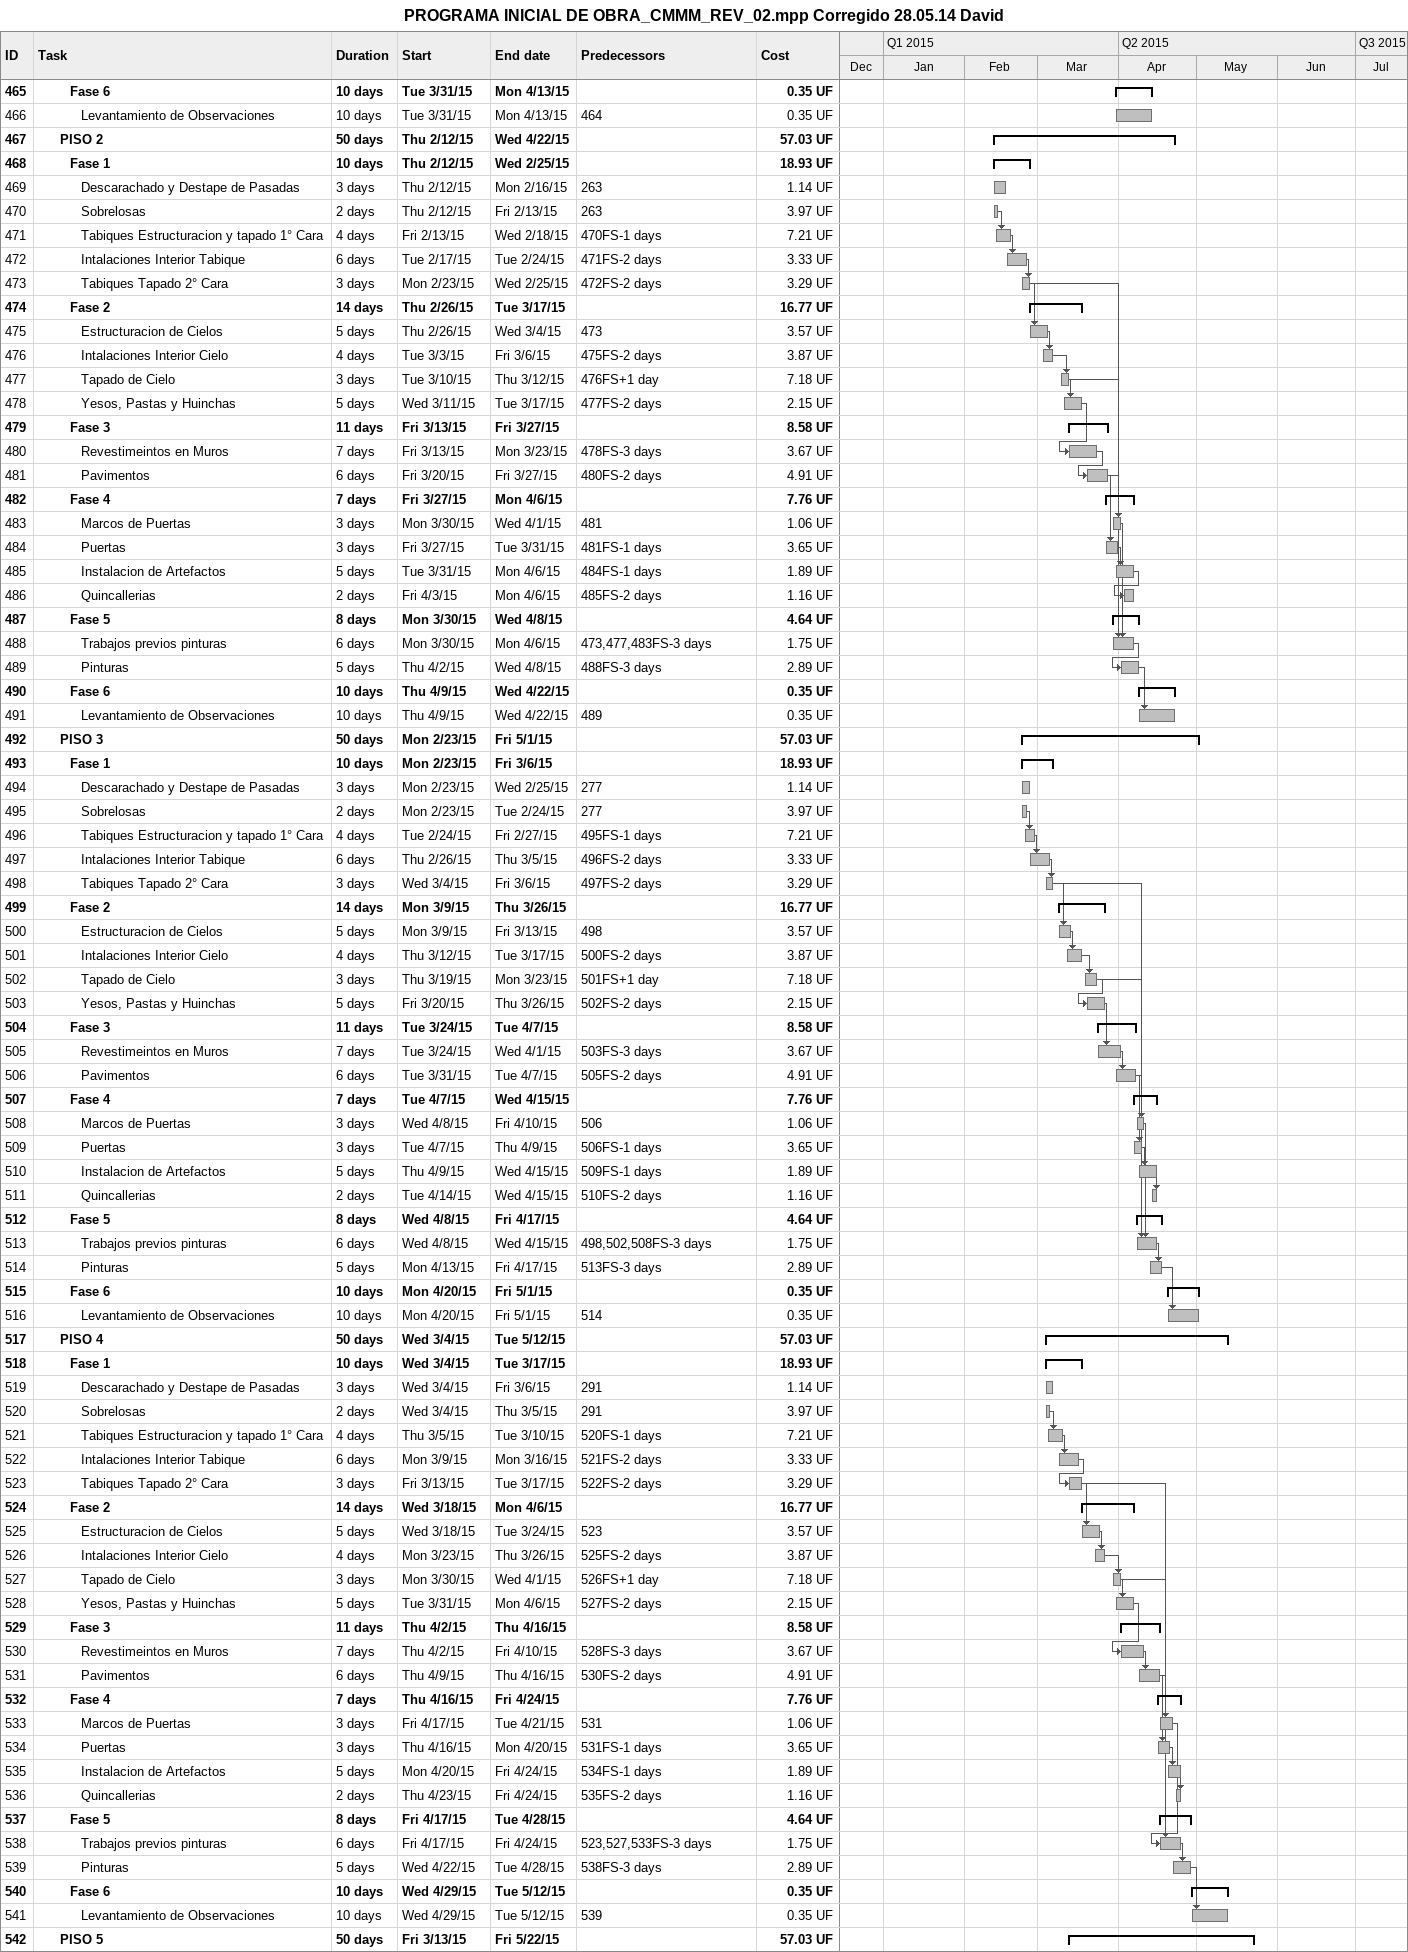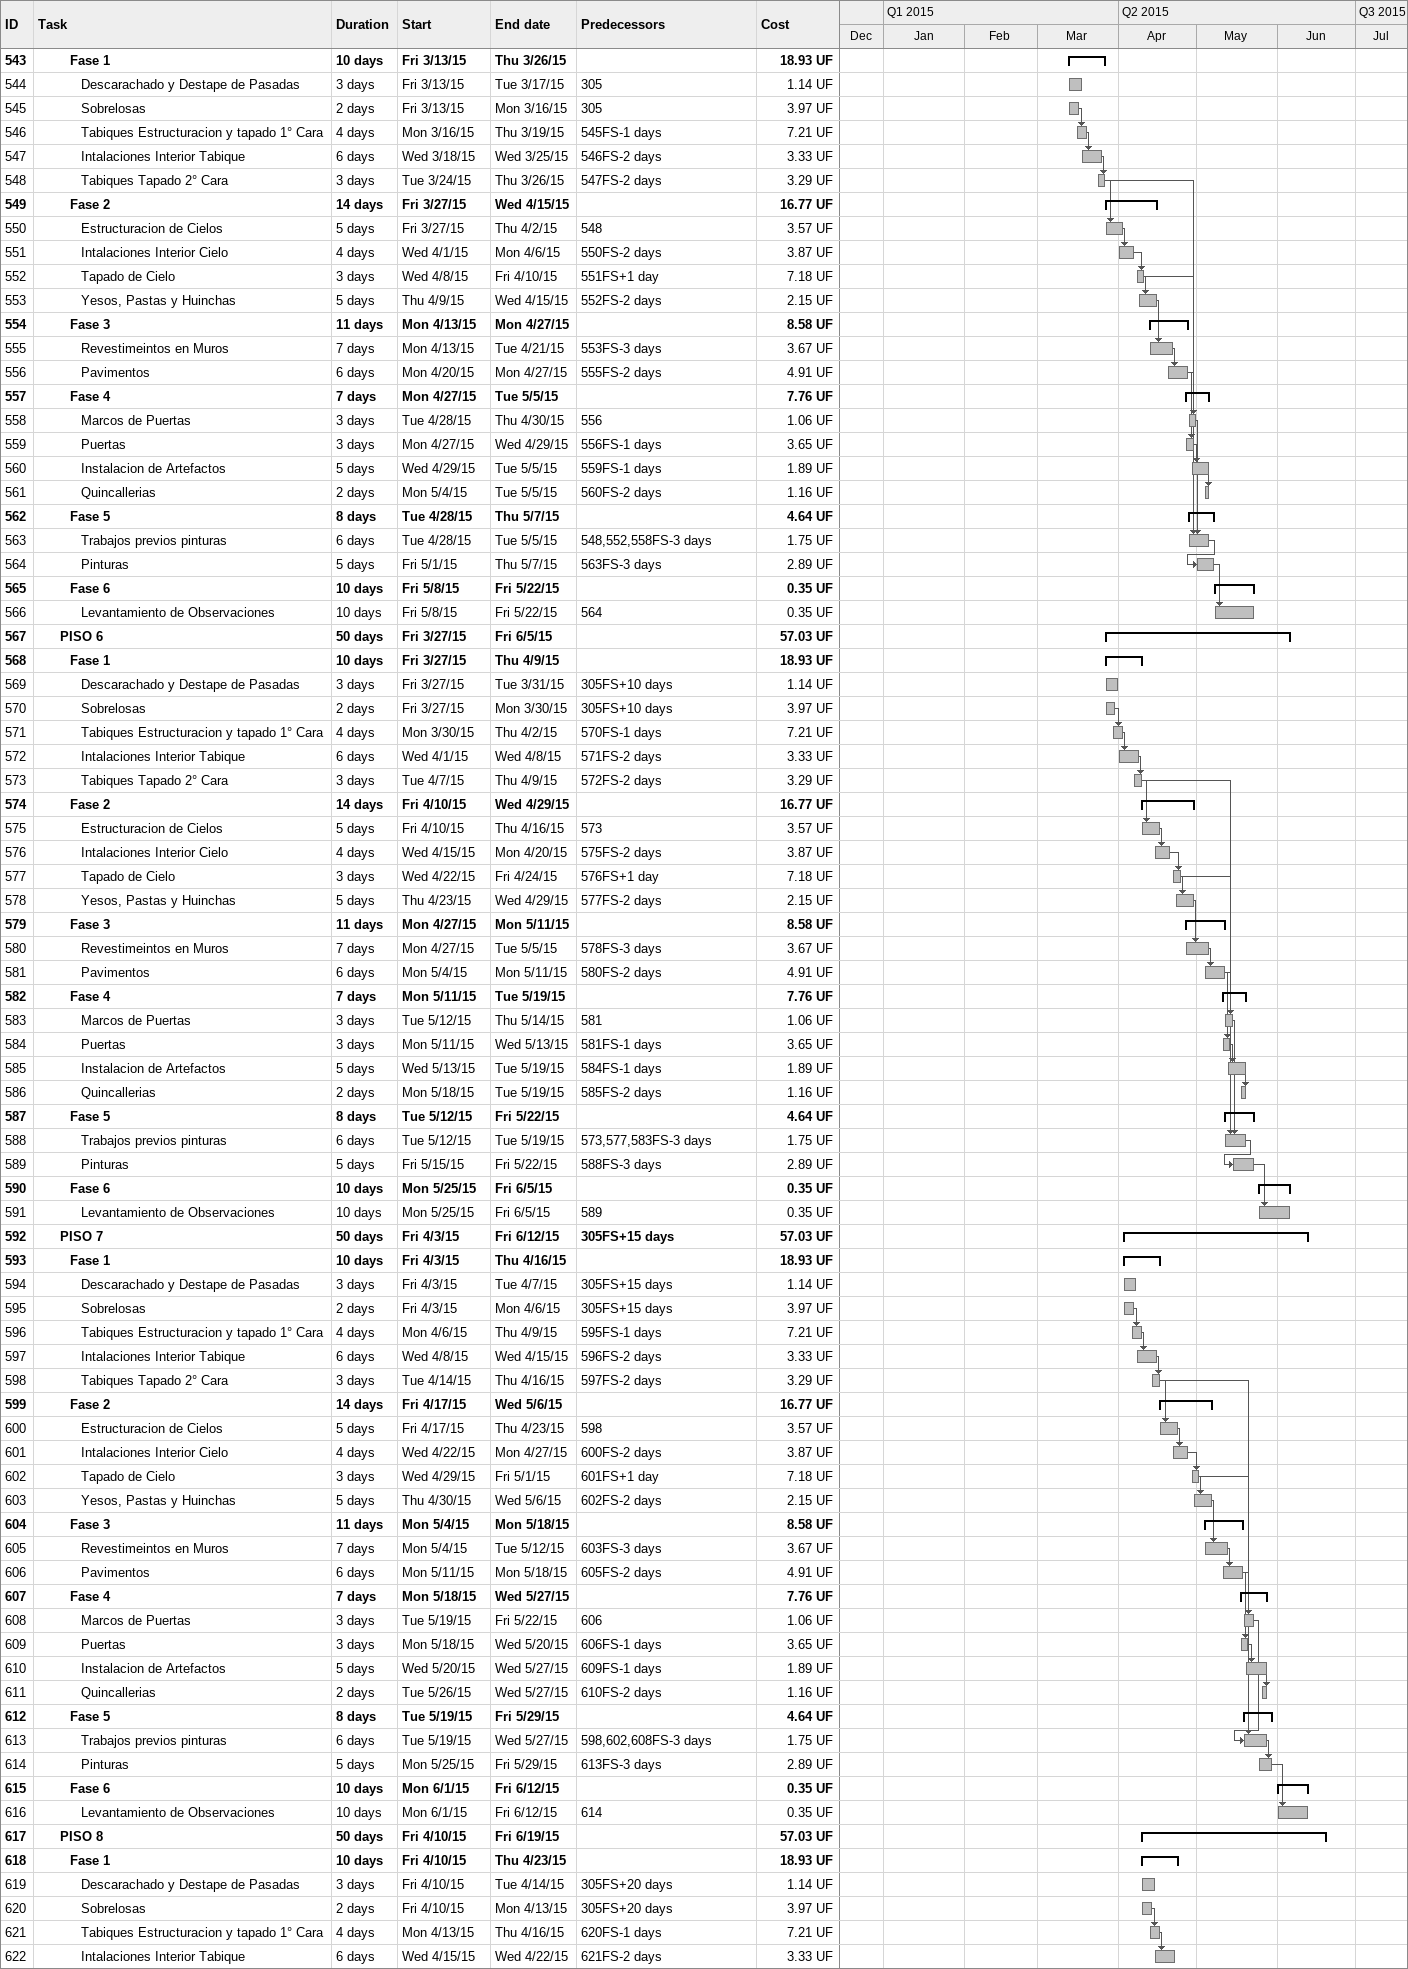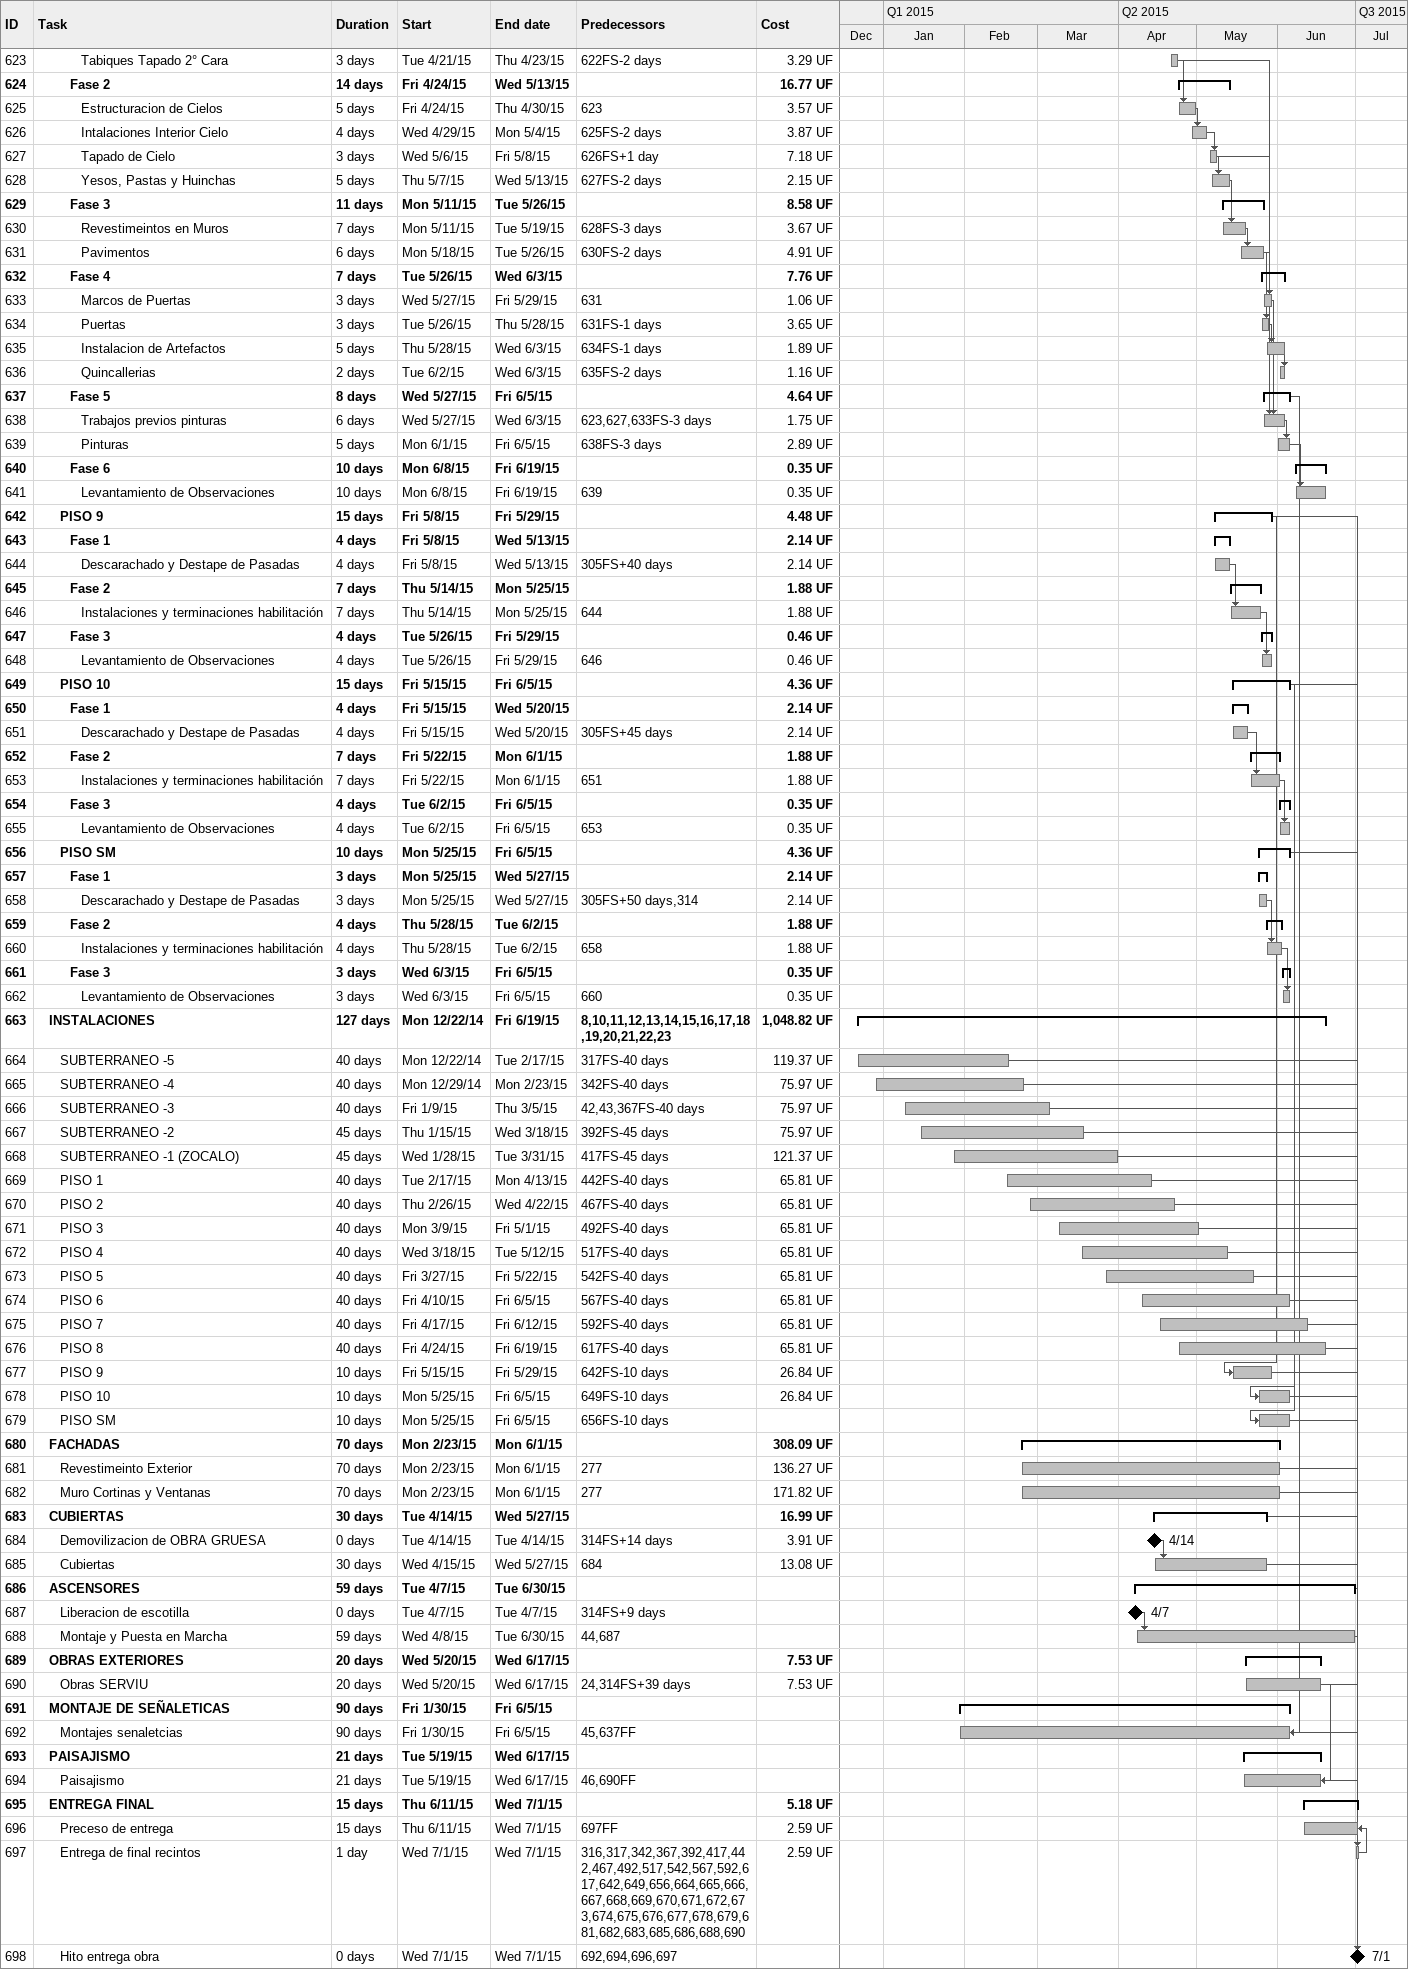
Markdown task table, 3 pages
PROGRAMA INICIAL DE OBRA_CMMM_REV_02.mpp Corregido 28.05.14 David

| ID | Level | Task | Duration | Start | Finish | Predecessors | Cost (UF) |
|---|---|---|---|---|---|---|---|
| 465 | 4 | **Fase 6** | 10d | 2015-03-31 | 2015-04-13 |  | 0.35 |
| 466 | 5 | Levantamiento de Observaciones | 10d | 2015-03-31 | 2015-04-13 | 464 | 0.35 |
| 467 | 3 | **PISO 2** | 50d | 2015-02-12 | 2015-04-22 |  | 57.03 |
| 468 | 4 | **Fase 1** | 10d | 2015-02-12 | 2015-02-25 |  | 18.93 |
| 469 | 5 | Descarachado y Destape de Pasadas | 3d | 2015-02-12 | 2015-02-16 | 263 | 1.14 |
| 470 | 5 | Sobrelosas | 2d | 2015-02-12 | 2015-02-13 | 263 | 3.97 |
| 471 | 5 | Tabiques Estructuracion y tapado 1° Cara | 4d | 2015-02-13 | 2015-02-18 | 470FS-1d | 7.21 |
| 472 | 5 | Intalaciones Interior Tabique | 6d | 2015-02-17 | 2015-02-24 | 471FS-2d | 3.33 |
| 473 | 5 | Tabiques Tapado 2° Cara | 3d | 2015-02-23 | 2015-02-25 | 472FS-2d | 3.29 |
| 474 | 4 | **Fase 2** | 14d | 2015-02-26 | 2015-03-17 |  | 16.77 |
| 475 | 5 | Estructuracion de Cielos | 5d | 2015-02-26 | 2015-03-04 | 473 | 3.57 |
| 476 | 5 | Intalaciones Interior Cielo | 4d | 2015-03-03 | 2015-03-06 | 475FS-2d | 3.87 |
| 477 | 5 | Tapado de Cielo | 3d | 2015-03-10 | 2015-03-12 | 476FS+1d | 7.18 |
| 478 | 5 | Yesos, Pastas y Huinchas | 5d | 2015-03-11 | 2015-03-17 | 477FS-2d | 2.15 |
| 479 | 4 | **Fase 3** | 11d | 2015-03-13 | 2015-03-27 |  | 8.58 |
| 480 | 5 | Revestimeintos en Muros | 7d | 2015-03-13 | 2015-03-23 | 478FS-3d | 3.67 |
| 481 | 5 | Pavimentos | 6d | 2015-03-20 | 2015-03-27 | 480FS-2d | 4.91 |
| 482 | 4 | **Fase 4** | 7d | 2015-03-27 | 2015-04-06 |  | 7.76 |
| 483 | 5 | Marcos de Puertas | 3d | 2015-03-30 | 2015-04-01 | 481 | 1.06 |
| 484 | 5 | Puertas | 3d | 2015-03-27 | 2015-03-31 | 481FS-1d | 3.65 |
| 485 | 5 | Instalacion de Artefactos | 5d | 2015-03-31 | 2015-04-06 | 484FS-1d | 1.89 |
| 486 | 5 | Quincallerias | 2d | 2015-04-03 | 2015-04-06 | 485FS-2d | 1.16 |
| 487 | 4 | **Fase 5** | 8d | 2015-03-30 | 2015-04-08 |  | 4.64 |
| 488 | 5 | Trabajos previos pinturas | 6d | 2015-03-30 | 2015-04-06 | 473, 477, 483FS-3d | 1.75 |
| 489 | 5 | Pinturas | 5d | 2015-04-02 | 2015-04-08 | 488FS-3d | 2.89 |
| 490 | 4 | **Fase 6** | 10d | 2015-04-09 | 2015-04-22 |  | 0.35 |
| 491 | 5 | Levantamiento de Observaciones | 10d | 2015-04-09 | 2015-04-22 | 489 | 0.35 |
| 492 | 3 | **PISO 3** | 50d | 2015-02-23 | 2015-05-01 |  | 57.03 |
| 493 | 4 | **Fase 1** | 10d | 2015-02-23 | 2015-03-06 |  | 18.93 |
| 494 | 5 | Descarachado y Destape de Pasadas | 3d | 2015-02-23 | 2015-02-25 | 277 | 1.14 |
| 495 | 5 | Sobrelosas | 2d | 2015-02-23 | 2015-02-24 | 277 | 3.97 |
| 496 | 5 | Tabiques Estructuracion y tapado 1° Cara | 4d | 2015-02-24 | 2015-02-27 | 495FS-1d | 7.21 |
| 497 | 5 | Intalaciones Interior Tabique | 6d | 2015-02-26 | 2015-03-05 | 496FS-2d | 3.33 |
| 498 | 5 | Tabiques Tapado 2° Cara | 3d | 2015-03-04 | 2015-03-06 | 497FS-2d | 3.29 |
| 499 | 4 | **Fase 2** | 14d | 2015-03-09 | 2015-03-26 |  | 16.77 |
| 500 | 5 | Estructuracion de Cielos | 5d | 2015-03-09 | 2015-03-13 | 498 | 3.57 |
| 501 | 5 | Intalaciones Interior Cielo | 4d | 2015-03-12 | 2015-03-17 | 500FS-2d | 3.87 |
| 502 | 5 | Tapado de Cielo | 3d | 2015-03-19 | 2015-03-23 | 501FS+1d | 7.18 |
| 503 | 5 | Yesos, Pastas y Huinchas | 5d | 2015-03-20 | 2015-03-26 | 502FS-2d | 2.15 |
| 504 | 4 | **Fase 3** | 11d | 2015-03-24 | 2015-04-07 |  | 8.58 |
| 505 | 5 | Revestimeintos en Muros | 7d | 2015-03-24 | 2015-04-01 | 503FS-3d | 3.67 |
| 506 | 5 | Pavimentos | 6d | 2015-03-31 | 2015-04-07 | 505FS-2d | 4.91 |
| 507 | 4 | **Fase 4** | 7d | 2015-04-07 | 2015-04-15 |  | 7.76 |
| 508 | 5 | Marcos de Puertas | 3d | 2015-04-08 | 2015-04-10 | 506 | 1.06 |
| 509 | 5 | Puertas | 3d | 2015-04-07 | 2015-04-09 | 506FS-1d | 3.65 |
| 510 | 5 | Instalacion de Artefactos | 5d | 2015-04-09 | 2015-04-15 | 509FS-1d | 1.89 |
| 511 | 5 | Quincallerias | 2d | 2015-04-14 | 2015-04-15 | 510FS-2d | 1.16 |
| 512 | 4 | **Fase 5** | 8d | 2015-04-08 | 2015-04-17 |  | 4.64 |
| 513 | 5 | Trabajos previos pinturas | 6d | 2015-04-08 | 2015-04-15 | 498, 502, 508FS-3d | 1.75 |
| 514 | 5 | Pinturas | 5d | 2015-04-13 | 2015-04-17 | 513FS-3d | 2.89 |
| 515 | 4 | **Fase 6** | 10d | 2015-04-20 | 2015-05-01 |  | 0.35 |
| 516 | 5 | Levantamiento de Observaciones | 10d | 2015-04-20 | 2015-05-01 | 514 | 0.35 |
| 517 | 3 | **PISO 4** | 50d | 2015-03-04 | 2015-05-12 |  | 57.03 |
| 518 | 4 | **Fase 1** | 10d | 2015-03-04 | 2015-03-17 |  | 18.93 |
| 519 | 5 | Descarachado y Destape de Pasadas | 3d | 2015-03-04 | 2015-03-06 | 291 | 1.14 |
| 520 | 5 | Sobrelosas | 2d | 2015-03-04 | 2015-03-05 | 291 | 3.97 |
| 521 | 5 | Tabiques Estructuracion y tapado 1° Cara | 4d | 2015-03-05 | 2015-03-10 | 520FS-1d | 7.21 |
| 522 | 5 | Intalaciones Interior Tabique | 6d | 2015-03-09 | 2015-03-16 | 521FS-2d | 3.33 |
| 523 | 5 | Tabiques Tapado 2° Cara | 3d | 2015-03-13 | 2015-03-17 | 522FS-2d | 3.29 |
| 524 | 4 | **Fase 2** | 14d | 2015-03-18 | 2015-04-06 |  | 16.77 |
| 525 | 5 | Estructuracion de Cielos | 5d | 2015-03-18 | 2015-03-24 | 523 | 3.57 |
| 526 | 5 | Intalaciones Interior Cielo | 4d | 2015-03-23 | 2015-03-26 | 525FS-2d | 3.87 |
| 527 | 5 | Tapado de Cielo | 3d | 2015-03-30 | 2015-04-01 | 526FS+1d | 7.18 |
| 528 | 5 | Yesos, Pastas y Huinchas | 5d | 2015-03-31 | 2015-04-06 | 527FS-2d | 2.15 |
| 529 | 4 | **Fase 3** | 11d | 2015-04-02 | 2015-04-16 |  | 8.58 |
| 530 | 5 | Revestimeintos en Muros | 7d | 2015-04-02 | 2015-04-10 | 528FS-3d | 3.67 |
| 531 | 5 | Pavimentos | 6d | 2015-04-09 | 2015-04-16 | 530FS-2d | 4.91 |
| 532 | 4 | **Fase 4** | 7d | 2015-04-16 | 2015-04-24 |  | 7.76 |
| 533 | 5 | Marcos de Puertas | 3d | 2015-04-17 | 2015-04-21 | 531 | 1.06 |
| 534 | 5 | Puertas | 3d | 2015-04-16 | 2015-04-20 | 531FS-1d | 3.65 |
| 535 | 5 | Instalacion de Artefactos | 5d | 2015-04-20 | 2015-04-24 | 534FS-1d | 1.89 |
| 536 | 5 | Quincallerias | 2d | 2015-04-23 | 2015-04-24 | 535FS-2d | 1.16 |
| 537 | 4 | **Fase 5** | 8d | 2015-04-17 | 2015-04-28 |  | 4.64 |
| 538 | 5 | Trabajos previos pinturas | 6d | 2015-04-17 | 2015-04-24 | 523, 527, 533FS-3d | 1.75 |
| 539 | 5 | Pinturas | 5d | 2015-04-22 | 2015-04-28 | 538FS-3d | 2.89 |
| 540 | 4 | **Fase 6** | 10d | 2015-04-29 | 2015-05-12 |  | 0.35 |
| 541 | 5 | Levantamiento de Observaciones | 10d | 2015-04-29 | 2015-05-12 | 539 | 0.35 |
| 542 | 3 | **PISO 5** | 50d | 2015-03-13 | 2015-05-22 |  | 57.03 |
| 543 | 4 | **Fase 1** | 10d | 2015-03-13 | 2015-03-26 |  | 18.93 |
| 544 | 5 | Descarachado y Destape de Pasadas | 3d | 2015-03-13 | 2015-03-17 | 305 | 1.14 |
| 545 | 5 | Sobrelosas | 2d | 2015-03-13 | 2015-03-16 | 305 | 3.97 |
| 546 | 5 | Tabiques Estructuracion y tapado 1° Cara | 4d | 2015-03-16 | 2015-03-19 | 545FS-1d | 7.21 |
| 547 | 5 | Intalaciones Interior Tabique | 6d | 2015-03-18 | 2015-03-25 | 546FS-2d | 3.33 |
| 548 | 5 | Tabiques Tapado 2° Cara | 3d | 2015-03-24 | 2015-03-26 | 547FS-2d | 3.29 |
| 549 | 4 | **Fase 2** | 14d | 2015-03-27 | 2015-04-15 |  | 16.77 |
| 550 | 5 | Estructuracion de Cielos | 5d | 2015-03-27 | 2015-04-02 | 548 | 3.57 |
| 551 | 5 | Intalaciones Interior Cielo | 4d | 2015-04-01 | 2015-04-06 | 550FS-2d | 3.87 |
| 552 | 5 | Tapado de Cielo | 3d | 2015-04-08 | 2015-04-10 | 551FS+1d | 7.18 |
| 553 | 5 | Yesos, Pastas y Huinchas | 5d | 2015-04-09 | 2015-04-15 | 552FS-2d | 2.15 |
| 554 | 4 | **Fase 3** | 11d | 2015-04-13 | 2015-04-27 |  | 8.58 |
| 555 | 5 | Revestimeintos en Muros | 7d | 2015-04-13 | 2015-04-21 | 553FS-3d | 3.67 |
| 556 | 5 | Pavimentos | 6d | 2015-04-20 | 2015-04-27 | 555FS-2d | 4.91 |
| 557 | 4 | **Fase 4** | 7d | 2015-04-27 | 2015-05-05 |  | 7.76 |
| 558 | 5 | Marcos de Puertas | 3d | 2015-04-28 | 2015-04-30 | 556 | 1.06 |
| 559 | 5 | Puertas | 3d | 2015-04-27 | 2015-04-29 | 556FS-1d | 3.65 |
| 560 | 5 | Instalacion de Artefactos | 5d | 2015-04-29 | 2015-05-05 | 559FS-1d | 1.89 |
| 561 | 5 | Quincallerias | 2d | 2015-05-04 | 2015-05-05 | 560FS-2d | 1.16 |
| 562 | 4 | **Fase 5** | 8d | 2015-04-28 | 2015-05-07 |  | 4.64 |
| 563 | 5 | Trabajos previos pinturas | 6d | 2015-04-28 | 2015-05-05 | 548, 552, 558FS-3d | 1.75 |
| 564 | 5 | Pinturas | 5d | 2015-05-01 | 2015-05-07 | 563FS-3d | 2.89 |
| 565 | 4 | **Fase 6** | 10d | 2015-05-08 | 2015-05-22 |  | 0.35 |
| 566 | 5 | Levantamiento de Observaciones | 10d | 2015-05-08 | 2015-05-22 | 564 | 0.35 |
| 567 | 3 | **PISO 6** | 50d | 2015-03-27 | 2015-06-05 |  | 57.03 |
| 568 | 4 | **Fase 1** | 10d | 2015-03-27 | 2015-04-09 |  | 18.93 |
| 569 | 5 | Descarachado y Destape de Pasadas | 3d | 2015-03-27 | 2015-03-31 | 305FS+10d | 1.14 |
| 570 | 5 | Sobrelosas | 2d | 2015-03-27 | 2015-03-30 | 305FS+10d | 3.97 |
| 571 | 5 | Tabiques Estructuracion y tapado 1° Cara | 4d | 2015-03-30 | 2015-04-02 | 570FS-1d | 7.21 |
| 572 | 5 | Intalaciones Interior Tabique | 6d | 2015-04-01 | 2015-04-08 | 571FS-2d | 3.33 |
| 573 | 5 | Tabiques Tapado 2° Cara | 3d | 2015-04-07 | 2015-04-09 | 572FS-2d | 3.29 |
| 574 | 4 | **Fase 2** | 14d | 2015-04-10 | 2015-04-29 |  | 16.77 |
| 575 | 5 | Estructuracion de Cielos | 5d | 2015-04-10 | 2015-04-16 | 573 | 3.57 |
| 576 | 5 | Intalaciones Interior Cielo | 4d | 2015-04-15 | 2015-04-20 | 575FS-2d | 3.87 |
| 577 | 5 | Tapado de Cielo | 3d | 2015-04-22 | 2015-04-24 | 576FS+1d | 7.18 |
| 578 | 5 | Yesos, Pastas y Huinchas | 5d | 2015-04-23 | 2015-04-29 | 577FS-2d | 2.15 |
| 579 | 4 | **Fase 3** | 11d | 2015-04-27 | 2015-05-11 |  | 8.58 |
| 580 | 5 | Revestimeintos en Muros | 7d | 2015-04-27 | 2015-05-05 | 578FS-3d | 3.67 |
| 581 | 5 | Pavimentos | 6d | 2015-05-04 | 2015-05-11 | 580FS-2d | 4.91 |
| 582 | 4 | **Fase 4** | 7d | 2015-05-11 | 2015-05-19 |  | 7.76 |
| 583 | 5 | Marcos de Puertas | 3d | 2015-05-12 | 2015-05-14 | 581 | 1.06 |
| 584 | 5 | Puertas | 3d | 2015-05-11 | 2015-05-13 | 581FS-1d | 3.65 |
| 585 | 5 | Instalacion de Artefactos | 5d | 2015-05-13 | 2015-05-19 | 584FS-1d | 1.89 |
| 586 | 5 | Quincallerias | 2d | 2015-05-18 | 2015-05-19 | 585FS-2d | 1.16 |
| 587 | 4 | **Fase 5** | 8d | 2015-05-12 | 2015-05-22 |  | 4.64 |
| 588 | 5 | Trabajos previos pinturas | 6d | 2015-05-12 | 2015-05-19 | 573, 577, 583FS-3d | 1.75 |
| 589 | 5 | Pinturas | 5d | 2015-05-15 | 2015-05-22 | 588FS-3d | 2.89 |
| 590 | 4 | **Fase 6** | 10d | 2015-05-25 | 2015-06-05 |  | 0.35 |
| 591 | 5 | Levantamiento de Observaciones | 10d | 2015-05-25 | 2015-06-05 | 589 | 0.35 |
| 592 | 3 | **PISO 7** | 50d | 2015-04-03 | 2015-06-12 | 305FS+15d | 57.03 |
| 593 | 4 | **Fase 1** | 10d | 2015-04-03 | 2015-04-16 |  | 18.93 |
| 594 | 5 | Descarachado y Destape de Pasadas | 3d | 2015-04-03 | 2015-04-07 | 305FS+15d | 1.14 |
| 595 | 5 | Sobrelosas | 2d | 2015-04-03 | 2015-04-06 | 305FS+15d | 3.97 |
| 596 | 5 | Tabiques Estructuracion y tapado 1° Cara | 4d | 2015-04-06 | 2015-04-09 | 595FS-1d | 7.21 |
| 597 | 5 | Intalaciones Interior Tabique | 6d | 2015-04-08 | 2015-04-15 | 596FS-2d | 3.33 |
| 598 | 5 | Tabiques Tapado 2° Cara | 3d | 2015-04-14 | 2015-04-16 | 597FS-2d | 3.29 |
| 599 | 4 | **Fase 2** | 14d | 2015-04-17 | 2015-05-06 |  | 16.77 |
| 600 | 5 | Estructuracion de Cielos | 5d | 2015-04-17 | 2015-04-23 | 598 | 3.57 |
| 601 | 5 | Intalaciones Interior Cielo | 4d | 2015-04-22 | 2015-04-27 | 600FS-2d | 3.87 |
| 602 | 5 | Tapado de Cielo | 3d | 2015-04-29 | 2015-05-01 | 601FS+1d | 7.18 |
| 603 | 5 | Yesos, Pastas y Huinchas | 5d | 2015-04-30 | 2015-05-06 | 602FS-2d | 2.15 |
| 604 | 4 | **Fase 3** | 11d | 2015-05-04 | 2015-05-18 |  | 8.58 |
| 605 | 5 | Revestimeintos en Muros | 7d | 2015-05-04 | 2015-05-12 | 603FS-3d | 3.67 |
| 606 | 5 | Pavimentos | 6d | 2015-05-11 | 2015-05-18 | 605FS-2d | 4.91 |
| 607 | 4 | **Fase 4** | 7d | 2015-05-18 | 2015-05-27 |  | 7.76 |
| 608 | 5 | Marcos de Puertas | 3d | 2015-05-19 | 2015-05-22 | 606 | 1.06 |
| 609 | 5 | Puertas | 3d | 2015-05-18 | 2015-05-20 | 606FS-1d | 3.65 |
| 610 | 5 | Instalacion de Artefactos | 5d | 2015-05-20 | 2015-05-27 | 609FS-1d | 1.89 |
| 611 | 5 | Quincallerias | 2d | 2015-05-26 | 2015-05-27 | 610FS-2d | 1.16 |
| 612 | 4 | **Fase 5** | 8d | 2015-05-19 | 2015-05-29 |  | 4.64 |
| 613 | 5 | Trabajos previos pinturas | 6d | 2015-05-19 | 2015-05-27 | 598, 602, 608FS-3d | 1.75 |
| 614 | 5 | Pinturas | 5d | 2015-05-25 | 2015-05-29 | 613FS-3d | 2.89 |
| 615 | 4 | **Fase 6** | 10d | 2015-06-01 | 2015-06-12 |  | 0.35 |
| 616 | 5 | Levantamiento de Observaciones | 10d | 2015-06-01 | 2015-06-12 | 614 | 0.35 |
| 617 | 3 | **PISO 8** | 50d | 2015-04-10 | 2015-06-19 |  | 57.03 |
| 618 | 4 | **Fase 1** | 10d | 2015-04-10 | 2015-04-23 |  | 18.93 |
| 619 | 5 | Descarachado y Destape de Pasadas | 3d | 2015-04-10 | 2015-04-14 | 305FS+20d | 1.14 |
| 620 | 5 | Sobrelosas | 2d | 2015-04-10 | 2015-04-13 | 305FS+20d | 3.97 |
| 621 | 5 | Tabiques Estructuracion y tapado 1° Cara | 4d | 2015-04-13 | 2015-04-16 | 620FS-1d | 7.21 |
| 622 | 5 | Intalaciones Interior Tabique | 6d | 2015-04-15 | 2015-04-22 | 621FS-2d | 3.33 |
| 623 | 5 | Tabiques Tapado 2° Cara | 3d | 2015-04-21 | 2015-04-23 | 622FS-2d | 3.29 |
| 624 | 4 | **Fase 2** | 14d | 2015-04-24 | 2015-05-13 |  | 16.77 |
| 625 | 5 | Estructuracion de Cielos | 5d | 2015-04-24 | 2015-04-30 | 623 | 3.57 |
| 626 | 5 | Intalaciones Interior Cielo | 4d | 2015-04-29 | 2015-05-04 | 625FS-2d | 3.87 |
| 627 | 5 | Tapado de Cielo | 3d | 2015-05-06 | 2015-05-08 | 626FS+1d | 7.18 |
| 628 | 5 | Yesos, Pastas y Huinchas | 5d | 2015-05-07 | 2015-05-13 | 627FS-2d | 2.15 |
| 629 | 4 | **Fase 3** | 11d | 2015-05-11 | 2015-05-26 |  | 8.58 |
| 630 | 5 | Revestimeintos en Muros | 7d | 2015-05-11 | 2015-05-19 | 628FS-3d | 3.67 |
| 631 | 5 | Pavimentos | 6d | 2015-05-18 | 2015-05-26 | 630FS-2d | 4.91 |
| 632 | 4 | **Fase 4** | 7d | 2015-05-26 | 2015-06-03 |  | 7.76 |
| 633 | 5 | Marcos de Puertas | 3d | 2015-05-27 | 2015-05-29 | 631 | 1.06 |
| 634 | 5 | Puertas | 3d | 2015-05-26 | 2015-05-28 | 631FS-1d | 3.65 |
| 635 | 5 | Instalacion de Artefactos | 5d | 2015-05-28 | 2015-06-03 | 634FS-1d | 1.89 |
| 636 | 5 | Quincallerias | 2d | 2015-06-02 | 2015-06-03 | 635FS-2d | 1.16 |
| 637 | 4 | **Fase 5** | 8d | 2015-05-27 | 2015-06-05 |  | 4.64 |
| 638 | 5 | Trabajos previos pinturas | 6d | 2015-05-27 | 2015-06-03 | 623, 627, 633FS-3d | 1.75 |
| 639 | 5 | Pinturas | 5d | 2015-06-01 | 2015-06-05 | 638FS-3d | 2.89 |
| 640 | 4 | **Fase 6** | 10d | 2015-06-08 | 2015-06-19 |  | 0.35 |
| 641 | 5 | Levantamiento de Observaciones | 10d | 2015-06-08 | 2015-06-19 | 639 | 0.35 |
| 642 | 3 | **PISO 9** | 15d | 2015-05-08 | 2015-05-29 |  | 4.48 |
| 643 | 4 | **Fase 1** | 4d | 2015-05-08 | 2015-05-13 |  | 2.14 |
| 644 | 5 | Descarachado y Destape de Pasadas | 4d | 2015-05-08 | 2015-05-13 | 305FS+40d | 2.14 |
| 645 | 4 | **Fase 2** | 7d | 2015-05-14 | 2015-05-25 |  | 1.88 |
| 646 | 5 | Instalaciones y terminaciones habilitación | 7d | 2015-05-14 | 2015-05-25 | 644 | 1.88 |
| 647 | 4 | **Fase 3** | 4d | 2015-05-26 | 2015-05-29 |  | 0.46 |
| 648 | 5 | Levantamiento de Observaciones | 4d | 2015-05-26 | 2015-05-29 | 646 | 0.46 |
| 649 | 3 | **PISO 10** | 15d | 2015-05-15 | 2015-06-05 |  | 4.36 |
| 650 | 4 | **Fase 1** | 4d | 2015-05-15 | 2015-05-20 |  | 2.14 |
| 651 | 5 | Descarachado y Destape de Pasadas | 4d | 2015-05-15 | 2015-05-20 | 305FS+45d | 2.14 |
| 652 | 4 | **Fase 2** | 7d | 2015-05-22 | 2015-06-01 |  | 1.88 |
| 653 | 5 | Instalaciones y terminaciones habilitación | 7d | 2015-05-22 | 2015-06-01 | 651 | 1.88 |
| 654 | 4 | **Fase 3** | 4d | 2015-06-02 | 2015-06-05 |  | 0.35 |
| 655 | 5 | Levantamiento de Observaciones | 4d | 2015-06-02 | 2015-06-05 | 653 | 0.35 |
| 656 | 3 | **PISO SM** | 10d | 2015-05-25 | 2015-06-05 |  | 4.36 |
| 657 | 4 | **Fase 1** | 3d | 2015-05-25 | 2015-05-27 |  | 2.14 |
| 658 | 5 | Descarachado y Destape de Pasadas | 3d | 2015-05-25 | 2015-05-27 | 305FS+50d, 314 | 2.14 |
| 659 | 4 | **Fase 2** | 4d | 2015-05-28 | 2015-06-02 |  | 1.88 |
| 660 | 5 | Instalaciones y terminaciones habilitación | 4d | 2015-05-28 | 2015-06-02 | 658 | 1.88 |
| 661 | 4 | **Fase 3** | 3d | 2015-06-03 | 2015-06-05 |  | 0.35 |
| 662 | 5 | Levantamiento de Observaciones | 3d | 2015-06-03 | 2015-06-05 | 660 | 0.35 |
| 663 | 2 | **INSTALACIONES** | 127d | 2014-12-22 | 2015-06-19 | 8, 10, 11, 12, 13, 14, 15, 16, 17, 18, 19, 20, 21, 22, 23 | 1048.82 |
| 664 | 3 | SUBTERRANEO -5 | 40d | 2014-12-22 | 2015-02-17 | 317FS-40d | 119.37 |
| 665 | 3 | SUBTERRANEO -4 | 40d | 2014-12-29 | 2015-02-23 | 342FS-40d | 75.97 |
| 666 | 3 | SUBTERRANEO -3 | 40d | 2015-01-09 | 2015-03-05 | 42, 43, 367FS-40d | 75.97 |
| 667 | 3 | SUBTERRANEO -2 | 45d | 2015-01-15 | 2015-03-18 | 392FS-45d | 75.97 |
| 668 | 3 | SUBTERRANEO -1 (ZOCALO) | 45d | 2015-01-28 | 2015-03-31 | 417FS-45d | 121.37 |
| 669 | 3 | PISO 1 | 40d | 2015-02-17 | 2015-04-13 | 442FS-40d | 65.81 |
| 670 | 3 | PISO 2 | 40d | 2015-02-26 | 2015-04-22 | 467FS-40d | 65.81 |
| 671 | 3 | PISO 3 | 40d | 2015-03-09 | 2015-05-01 | 492FS-40d | 65.81 |
| 672 | 3 | PISO 4 | 40d | 2015-03-18 | 2015-05-12 | 517FS-40d | 65.81 |
| 673 | 3 | PISO 5 | 40d | 2015-03-27 | 2015-05-22 | 542FS-40d | 65.81 |
| 674 | 3 | PISO 6 | 40d | 2015-04-10 | 2015-06-05 | 567FS-40d | 65.81 |
| 675 | 3 | PISO 7 | 40d | 2015-04-17 | 2015-06-12 | 592FS-40d | 65.81 |
| 676 | 3 | PISO 8 | 40d | 2015-04-24 | 2015-06-19 | 617FS-40d | 65.81 |
| 677 | 3 | PISO 9 | 10d | 2015-05-15 | 2015-05-29 | 642FS-10d | 26.84 |
| 678 | 3 | PISO 10 | 10d | 2015-05-25 | 2015-06-05 | 649FS-10d | 26.84 |
| 679 | 3 | PISO SM | 10d | 2015-05-25 | 2015-06-05 | 656FS-10d |  |
| 680 | 2 | **FACHADAS** | 70d | 2015-02-23 | 2015-06-01 |  | 308.09 |
| 681 | 3 | Revestimeinto Exterior | 70d | 2015-02-23 | 2015-06-01 | 277 | 136.27 |
| 682 | 3 | Muro Cortinas y Ventanas | 70d | 2015-02-23 | 2015-06-01 | 277 | 171.82 |
| 683 | 2 | **CUBIERTAS** | 30d | 2015-04-14 | 2015-05-27 |  | 16.99 |
| 684 | 3 | Demovilizacion de OBRA GRUESA | 0d | 2015-04-14 | 2015-04-14 | 314FS+14d | 3.91 |
| 685 | 3 | Cubiertas | 30d | 2015-04-15 | 2015-05-27 | 684 | 13.08 |
| 686 | 2 | **ASCENSORES** | 59d | 2015-04-07 | 2015-06-30 |  |  |
| 687 | 3 | Liberacion de escotilla | 0d | 2015-04-07 | 2015-04-07 | 314FS+9d |  |
| 688 | 3 | Montaje y Puesta en Marcha | 59d | 2015-04-08 | 2015-06-30 | 44, 687 |  |
| 689 | 2 | **OBRAS EXTERIORES** | 20d | 2015-05-20 | 2015-06-17 |  | 7.53 |
| 690 | 3 | Obras SERVIU | 20d | 2015-05-20 | 2015-06-17 | 24, 314FS+39d | 7.53 |
| 691 | 2 | **MONTAJE DE SEÑALETICAS** | 90d | 2015-01-30 | 2015-06-05 |  |  |
| 692 | 3 | Montajes senaletcias | 90d | 2015-01-30 | 2015-06-05 | 45, 637FF |  |
| 693 | 2 | **PAISAJISMO** | 21d | 2015-05-19 | 2015-06-17 |  |  |
| 694 | 3 | Paisajismo | 21d | 2015-05-19 | 2015-06-17 | 46, 690FF |  |
| 695 | 2 | **ENTREGA FINAL** | 15d | 2015-06-11 | 2015-07-01 |  | 5.18 |
| 696 | 3 | Preceso de entrega | 15d | 2015-06-11 | 2015-07-01 | 697FF | 2.59 |
| 697 | 3 | Entrega de final recintos | 1d | 2015-07-01 | 2015-07-01 | 316, 317, 342, 367, 392, 417, 442, 467, 492, 517, 542, 567, 592, 617, 642, 649, 656, 664, 665, 666, 667, 668, 669, 670, 671, 672, 673, 674, 675, 676, 677, 678, 679, 681, 682, 683, 685, 686, 688, 690 | 2.59 |
| 698 | 3 | Hito entrega obra | 0d | 2015-07-01 | 2015-07-01 | 692, 694, 696, 697 |  |
